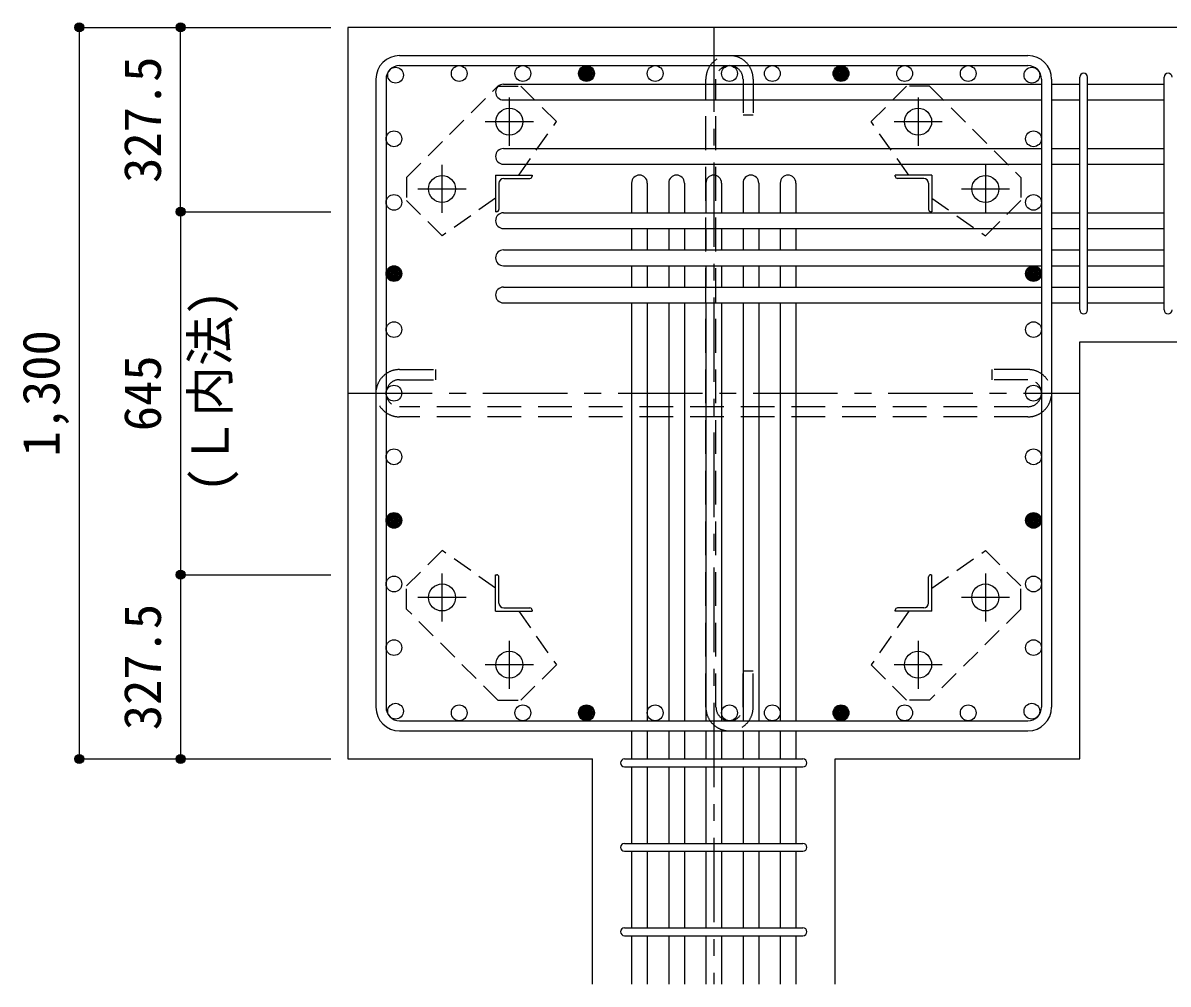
# Model space of a CAD drawing. Units: millimetres at full size, sheet at 1:30. Extents: x -5973 to 5954, y -4195 to 4201.
# Drawn here: x -675 to 1359, y 1473 to 3181 of the extents above; entities that cross this region are included whole.
import ezdxf
from ezdxf.enums import TextEntityAlignment as Align

# ---------------------------------------------------------------- set-up
doc = ezdxf.new("R2010")
doc.units = ezdxf.units.MM
doc.header["$LTSCALE"] = 30
doc.header["$PDMODE"] = 32
doc.header["$PDSIZE"] = 15
for name, pattern in [('CHAIN1', [8, 5, -1, 1, -1]), ('DASHED1', [1.8, 1.2, -0.6]), ('DASHED2', [3, 2, -1])]:
    doc.linetypes.add(name, pattern=pattern)
for name, color, linetype in [('0-1_躯体線', 2, 'Continuous'), ('0-2_アンカー、アングル', 4, 'Continuous'), ('0-3_立上り筋', 4, 'Continuous'), ('0-4_フープ筋', 7, 'Continuous'), ('0-5_基礎梁筋', 7, 'Continuous'), ('0-6_スタラップ筋', 7, 'Continuous'), ('0-7_文字', 4, 'Continuous'), ('0-9_プレート', 4, 'DASHED1'), ('0-C_中子', 7, 'DASHED2'), ('0-D_寸法', 4, 'Continuous')]:
    doc.layers.add(name, color=color, linetype=linetype)
doc.styles.add('ＭＳ ゴシック', font='')
doc.styles.get('ＭＳ ゴシック').set_extended_font_data('MS Gothic')

msp = doc.modelspace()

# ---------------------------------------------------------------- linework, layer by layer
at = {"layer": '0-1_躯体線'}
for p, q in [((1602.44, 3173.3), (-97.56, 3173.3)), ((-97.56, 3173.3), (-97.56, 1873.3)), ((1202.44, 2614.3), (1602.44, 2614.3)), ((1202.44, 1873.3), (1202.44, 2614.3)), ((-97.56, 1873.3), (336.94, 1873.3)), ((336.94, 1473.3), (336.94, 1873.3))]:
    msp.add_line(p, q, dxfattribs=at)
msp.add_lwpolyline([(767.94, 1473.3), (767.94, 1873.3), (1202.44, 1873.3)], dxfattribs=at)
at = {"layer": '0-2_アンカー、アングル', "linetype": 'CHAIN1'}
for p, q in [((189.44, 2963.1), (189.44, 3048.6)), ((915.44, 3048.6), (915.44, 2963.1)), ((146.64, 3005.8), (232.14, 3005.8)), ((872.74, 3005.8), (958.24, 3005.8)), ((69.94, 2843.6), (69.94, 2929.1)), ((1034.94, 2929.1), (1034.94, 2843.6)), ((27.14, 2886.3), (112.64, 2886.3)), ((992.24, 2886.3), (1077.74, 2886.3)), ((69.94, 2117.5), (69.94, 2203)), ((1034.94, 2203), (1034.94, 2117.5)), ((112.64, 2160.3), (27.14, 2160.3)), ((1077.74, 2160.3), (992.24, 2160.3)), ((189.44, 1998), (189.44, 2083.5)), ((915.44, 2083.5), (915.44, 1998)), ((232.14, 2040.8), (146.64, 2040.8)), ((958.24, 2040.8), (872.74, 2040.8))]:
    msp.add_line(p, q, dxfattribs=at)
at = {"layer": '0-2_アンカー、アングル'}
for p, q in [((164.94, 2910.8), (229.94, 2910.8)), ((164.94, 2910.8), (164.94, 2845.8)), ((229.94, 2910.8), (229.94, 2908.8)), ((939.94, 2910.8), (874.94, 2910.8)), ((874.94, 2908.8), (874.94, 2910.8)), ((939.94, 2910.8), (939.94, 2845.8)), ((170.94, 2896.3), (170.94, 2849.8)), ((179.44, 2904.8), (225.94, 2904.8)), ((925.44, 2904.8), (878.94, 2904.8)), ((933.94, 2896.3), (933.94, 2849.8)), ((166.94, 2845.8), (164.94, 2845.8)), ((939.94, 2845.8), (937.94, 2845.8)), ((164.94, 2200.8), (166.94, 2200.8)), ((164.94, 2135.8), (164.94, 2200.8)), ((170.94, 2150.3), (170.94, 2196.8)), ((933.94, 2150.3), (933.94, 2196.8)), ((937.94, 2200.8), (939.94, 2200.8)), ((939.94, 2135.8), (939.94, 2200.8)), ((164.94, 2135.8), (229.94, 2135.8)), ((179.44, 2141.8), (225.94, 2141.8)), ((229.94, 2137.8), (229.94, 2135.8)), ((874.94, 2135.8), (874.94, 2137.8)), ((939.94, 2135.8), (874.94, 2135.8)), ((925.44, 2141.8), (878.94, 2141.8))]:
    msp.add_line(p, q, dxfattribs=at)
at = {"layer": '0-2_アンカー、アングル', "color": 3}
for centre in [(189.44, 3005.8), (915.44, 3005.8), (69.94, 2886.3), (1034.94, 2886.3), (69.94, 2160.3), (1034.94, 2160.3), (189.44, 2040.8), (915.44, 2040.8)]:
    msp.add_circle(centre, 24, dxfattribs=at)
at = {"layer": '0-2_アンカー、アングル'}
for centre, radius, start, end in [((225.94, 2908.8), 4, 270, 0), ((878.94, 2908.8), 4, 180, 270), ((179.44, 2896.3), 8.5, 90, 180), ((925.44, 2896.3), 8.5, 0, 90), ((166.94, 2849.8), 4, 270, 0), ((937.94, 2849.8), 4, 180, 270), ((166.94, 2196.8), 4, 0, 90), ((937.94, 2196.8), 4, 90, 180), ((179.44, 2150.3), 8.5, 180, 270), ((225.94, 2137.8), 4, 0, 90), ((878.94, 2137.8), 4, 90, 180), ((925.44, 2150.3), 8.5, 270, 0)]:
    msp.add_arc(centre, radius, start, end, dxfattribs=at)
at = {"layer": '0-3_立上り筋', "color": 3}
for centre in [(-12.63, 3088.37), (100.38, 3091.3), (213.39, 3091.3), (213.39, 3091.3), (326.41, 3091.3), (326.41, 3091.3), (448.44, 3091.3), (448.44, 3091.3), (580.44, 3091.3), (580.44, 3091.3), (656.44, 3091.3), (656.44, 3091.3), (778.47, 3091.3), (778.47, 3091.3), (891.48, 3091.3), (891.48, 3091.3), (1004.49, 3091.3), (1004.49, 3091.3), (1117.51, 3088.37), (1117.51, 3088.37), (1117.51, 3088.37), (-15.56, 2975.36), (-15.56, 2975.36), (1120.44, 2975.36), (1120.44, 2975.36), (-15.56, 2862.34), (-15.56, 2862.34), (1120.44, 2862.34), (1120.44, 2862.34), (-15.56, 2735.8), (-15.56, 2735.8), (1120.44, 2735.8), (1120.44, 2735.8), (-15.56, 2636.31), (-15.56, 2636.31), (1120.44, 2636.31), (1120.44, 2636.31), (-15.56, 2523.3), (-15.56, 2523.3), (1120.44, 2523.3), (1120.44, 2523.3), (-15.56, 2410.29), (-15.56, 2410.29), (1120.44, 2410.29), (1120.44, 2410.29), (-15.56, 2297.27), (-15.56, 2297.27), (1120.44, 2297.27), (1120.44, 2297.27), (-15.56, 2184.26), (-15.56, 2184.26), (1120.44, 2184.26), (1120.44, 2184.26), (-15.56, 2071.24), (-15.56, 2071.24), (1120.44, 2071.24), (1120.44, 2071.24), (-12.63, 1958.23), (-12.63, 1958.23), (100.38, 1955.3), (100.38, 1955.3), (213.39, 1955.3), (213.39, 1955.3), (326.41, 1955.3), (326.41, 1955.3), (448.44, 1955.3), (448.44, 1955.3), (580.44, 1955.3), (580.44, 1955.3), (656.44, 1955.3), (656.44, 1955.3), (778.47, 1955.3), (778.47, 1955.3), (891.48, 1955.3), (891.48, 1955.3), (1004.49, 1955.3), (1004.49, 1955.3), (1117.51, 1958.23), (1117.51, 1958.23)]:
    msp.add_circle(centre, 14, dxfattribs=at)
at = {"layer": '0-3_立上り筋'}
for centre, radius in [((326.41, 3091.3), 14), ((326.41, 3091.3), 12.6), ((326.41, 3091.3), 11.2), ((326.41, 3091.3), 9.8), ((326.41, 3091.3), 8.4), ((326.41, 3091.3), 7), ((326.41, 3091.3), 5.6), ((326.41, 3091.3), 4.2), ((326.41, 3091.3), 2.8), ((326.41, 3091.3), 1.4), ((778.47, 3091.3), 14), ((778.47, 3091.3), 12.6), ((778.47, 3091.3), 11.2), ((778.47, 3091.3), 9.8), ((778.47, 3091.3), 8.4), ((778.47, 3091.3), 7), ((778.47, 3091.3), 5.6), ((778.47, 3091.3), 4.2), ((778.47, 3091.3), 2.8), ((778.47, 3091.3), 1.4), ((-15.56, 2735.8), 14), ((-15.56, 2735.8), 12.6), ((-15.56, 2735.8), 11.2), ((1120.44, 2735.8), 14), ((1120.44, 2735.8), 12.6), ((1120.44, 2735.8), 11.2), ((-15.56, 2735.8), 9.8), ((-15.56, 2735.8), 8.4), ((-15.56, 2735.8), 7), ((-15.56, 2735.8), 5.6), ((-15.56, 2735.8), 4.2), ((-15.56, 2735.8), 2.8), ((-15.56, 2735.8), 1.4), ((1120.44, 2735.8), 9.8), ((1120.44, 2735.8), 8.4), ((1120.44, 2735.8), 7), ((1120.44, 2735.8), 5.6), ((1120.44, 2735.8), 4.2), ((1120.44, 2735.8), 2.8), ((1120.44, 2735.8), 1.4), ((-15.56, 2297.27), 14), ((-15.56, 2297.27), 12.6), ((-15.56, 2297.27), 11.2), ((-15.56, 2297.27), 9.8), ((-15.56, 2297.27), 8.4), ((-15.56, 2297.27), 7), ((-15.56, 2297.27), 5.6), ((-15.56, 2297.27), 4.2), ((-15.56, 2297.27), 2.8), ((-15.56, 2297.27), 1.4), ((1120.44, 2297.27), 14), ((1120.44, 2297.27), 12.6), ((1120.44, 2297.27), 11.2), ((1120.44, 2297.27), 9.8), ((1120.44, 2297.27), 8.4), ((1120.44, 2297.27), 7), ((1120.44, 2297.27), 5.6), ((1120.44, 2297.27), 4.2), ((1120.44, 2297.27), 2.8), ((1120.44, 2297.27), 1.4), ((326.41, 1955.3), 14), ((326.41, 1955.3), 12.6), ((326.41, 1955.3), 11.2), ((326.41, 1955.3), 9.8), ((326.41, 1955.3), 8.4), ((326.41, 1955.3), 7), ((326.41, 1955.3), 5.6), ((326.41, 1955.3), 4.2), ((326.41, 1955.3), 2.8), ((326.41, 1955.3), 1.4), ((778.47, 1955.3), 14), ((778.47, 1955.3), 12.6), ((778.47, 1955.3), 11.2), ((778.47, 1955.3), 9.8), ((778.47, 1955.3), 8.4), ((778.47, 1955.3), 7), ((778.47, 1955.3), 5.6), ((778.47, 1955.3), 4.2), ((778.47, 1955.3), 2.8), ((778.47, 1955.3), 1.4)]:
    msp.add_circle(centre, radius, dxfattribs=at)
at = {"layer": '0-4_フープ筋'}
for p, q in [((-5.56, 3123.3), (1110.44, 3123.3)), ((-5.56, 3105.3), (1110.44, 3105.3)), ((-47.56, 3081.3), (-47.56, 1965.3)), ((-29.56, 3081.3), (-29.56, 1965.3)), ((1134.44, 3081.3), (1134.44, 1965.3)), ((1152.44, 3081.3), (1152.44, 1965.3)), ((-5.56, 1941.3), (1110.44, 1941.3)), ((-5.56, 1923.3), (1110.44, 1923.3))]:
    msp.add_line(p, q, dxfattribs=at)
for centre, radius, start, end in [((-5.56, 3081.3), 42, 90, 180), ((1110.44, 3081.3), 42, 0, 90), ((-5.56, 3081.3), 24, 90, 180), ((1110.44, 3081.3), 24, 0, 90), ((1110.44, 3081.3), 24, 0, 90), ((-5.56, 1965.3), 42, 180, 270), ((-5.56, 1965.3), 24, 180, 270), ((1110.44, 1965.3), 42, 270, 0), ((1110.44, 1965.3), 24, 270, 0)]:
    msp.add_arc(centre, radius, start, end, dxfattribs=at)
at = {"layer": '0-5_基礎梁筋'}
for p, q in [((178.94, 3072.37), (1134.44, 3072.37)), ((1152.44, 3072.37), (1202.44, 3072.37)), ((1216.44, 3072.37), (1352.44, 3072.37)), ((178.94, 3044.37), (1134.44, 3044.37)), ((1152.44, 3044.37), (1202.44, 3044.37)), ((1216.44, 3044.37), (1352.44, 3044.37)), ((178.94, 2958.08), (1134.44, 2958.08)), ((1152.44, 2958.08), (1202.44, 2958.08)), ((1216.44, 2958.08), (1352.44, 2958.08)), ((178.94, 2930.08), (1134.44, 2930.08)), ((1152.44, 2930.08), (1202.44, 2930.08)), ((1216.44, 2930.08), (1352.44, 2930.08)), ((406.44, 2896.8), (406.44, 2843.8)), ((434.44, 2896.8), (434.44, 2843.8)), ((472.44, 2896.8), (472.44, 2843.8)), ((500.44, 2896.8), (500.44, 2843.8)), ((538.44, 2896.8), (538.44, 2843.8)), ((566.44, 2896.8), (566.44, 2843.8)), ((604.44, 2896.8), (604.44, 2843.8)), ((632.44, 2896.8), (632.44, 2843.8)), ((670.44, 2896.8), (670.44, 2843.8)), ((698.44, 2896.8), (698.44, 2843.8)), ((178.94, 2843.8), (1134.44, 2843.8)), ((1152.44, 2843.8), (1202.44, 2843.8)), ((1216.44, 2843.8), (1352.44, 2843.8)), ((178.94, 2815.8), (1134.44, 2815.8)), ((406.44, 2815.8), (406.44, 2777.8)), ((434.44, 2815.8), (434.44, 2777.8)), ((472.44, 2815.8), (472.44, 2777.8)), ((500.44, 2815.8), (500.44, 2777.8)), ((538.44, 2815.8), (538.44, 2777.8)), ((566.44, 2815.8), (566.44, 2777.8)), ((604.44, 2815.8), (604.44, 2777.8)), ((632.44, 2815.8), (632.44, 2777.8)), ((670.44, 2815.8), (670.44, 2777.8)), ((698.44, 2815.8), (698.44, 2777.8)), ((1152.44, 2815.8), (1202.44, 2815.8)), ((1216.44, 2815.8), (1352.44, 2815.8)), ((178.94, 2777.8), (1134.44, 2777.8)), ((1152.44, 2777.8), (1202.44, 2777.8)), ((1216.44, 2777.8), (1352.44, 2777.8)), ((178.94, 2749.8), (1134.44, 2749.8)), ((406.44, 2749.8), (406.44, 2711.8)), ((434.44, 2749.8), (434.44, 2711.8)), ((472.44, 2749.8), (472.44, 2711.8)), ((500.44, 2749.8), (500.44, 2711.8)), ((538.44, 2749.8), (538.44, 2711.8)), ((566.44, 2749.8), (566.44, 2711.8)), ((604.44, 2749.8), (604.44, 2711.8)), ((632.44, 2749.8), (632.44, 2711.8)), ((670.44, 2749.8), (670.44, 2711.8)), ((698.44, 2749.8), (698.44, 2711.8)), ((1152.44, 2749.8), (1202.44, 2749.8)), ((1216.44, 2749.8), (1352.44, 2749.8)), ((178.94, 2711.8), (1134.44, 2711.8)), ((1152.44, 2711.8), (1202.44, 2711.8)), ((1216.44, 2711.8), (1352.44, 2711.8)), ((178.94, 2683.8), (1134.44, 2683.8)), ((406.44, 2683.8), (406.44, 1941.3)), ((434.44, 2683.8), (434.44, 1941.3)), ((472.44, 2683.8), (472.44, 1941.3)), ((500.44, 2683.8), (500.44, 1941.3)), ((538.44, 2683.8), (538.44, 1941.3)), ((566.44, 2683.8), (566.44, 1941.3)), ((604.44, 2683.8), (604.44, 1941.3)), ((632.44, 2683.8), (632.44, 1941.3)), ((670.44, 2683.8), (670.44, 1941.3)), ((698.44, 2683.8), (698.44, 1941.3)), ((1152.44, 2683.8), (1202.44, 2683.8)), ((1216.44, 2683.8), (1352.44, 2683.8)), ((406.44, 1923.3), (406.44, 1873.3)), ((434.44, 1923.3), (434.44, 1873.3)), ((472.44, 1923.3), (472.44, 1873.3)), ((500.44, 1923.3), (500.44, 1873.3)), ((538.44, 1923.3), (538.44, 1873.3)), ((566.44, 1923.3), (566.44, 1873.3)), ((604.44, 1923.3), (604.44, 1873.3)), ((632.44, 1923.3), (632.44, 1873.3)), ((670.44, 1923.3), (670.44, 1873.3)), ((698.44, 1923.3), (698.44, 1873.3)), ((406.44, 1859.3), (406.44, 1723.3)), ((434.44, 1859.3), (434.44, 1723.3)), ((472.44, 1859.3), (472.44, 1723.3)), ((500.44, 1859.3), (500.44, 1723.3)), ((538.44, 1859.3), (538.44, 1723.3)), ((566.44, 1859.3), (566.44, 1723.3)), ((604.44, 1859.3), (604.44, 1723.3)), ((632.44, 1859.3), (632.44, 1723.3)), ((670.44, 1859.3), (670.44, 1723.3)), ((698.44, 1859.3), (698.44, 1723.3)), ((406.44, 1709.3), (406.44, 1573.3)), ((434.44, 1709.3), (434.44, 1573.3)), ((472.44, 1709.3), (472.44, 1573.3)), ((500.44, 1709.3), (500.44, 1573.3)), ((538.44, 1709.3), (538.44, 1573.3)), ((566.44, 1709.3), (566.44, 1573.3)), ((604.44, 1709.3), (604.44, 1573.3)), ((632.44, 1709.3), (632.44, 1573.3)), ((670.44, 1709.3), (670.44, 1573.3)), ((698.44, 1709.3), (698.44, 1573.3)), ((406.44, 1559.3), (406.44, 1473.3)), ((434.44, 1559.3), (434.44, 1473.3)), ((472.44, 1559.3), (472.44, 1473.3)), ((500.44, 1559.3), (500.44, 1473.3)), ((538.44, 1559.3), (538.44, 1473.3)), ((566.44, 1559.3), (566.44, 1473.3)), ((604.44, 1559.3), (604.44, 1473.3)), ((632.44, 1559.3), (632.44, 1473.3)), ((670.44, 1559.3), (670.44, 1473.3)), ((698.44, 1559.3), (698.44, 1473.3))]:
    msp.add_line(p, q, dxfattribs=at)
for centre, start, end in [((178.94, 3058.37), 90, 270), ((178.94, 2944.08), 90, 270), ((420.44, 2896.8), 0, 180), ((486.44, 2896.8), 0, 180), ((552.44, 2896.8), 0, 180), ((618.44, 2896.8), 0, 180), ((684.44, 2896.8), 0, 180), ((178.94, 2829.8), 90, 270), ((178.94, 2763.8), 90, 270), ((178.94, 2697.8), 90, 270)]:
    msp.add_arc(centre, 14, start, end, dxfattribs=at)
at = {"layer": '0-6_スタラップ筋'}
for p, q in [((1202.44, 2671.3), (1202.44, 3084.87)), ((1216.44, 2671.3), (1216.44, 3084.87)), ((1352.44, 2671.3), (1352.44, 3084.87)), ((393.94, 1873.3), (710.94, 1873.3)), ((393.94, 1859.3), (710.94, 1859.3)), ((393.94, 1723.3), (710.94, 1723.3)), ((393.94, 1709.3), (710.94, 1709.3)), ((393.94, 1573.3), (710.94, 1573.3)), ((393.94, 1559.3), (710.94, 1559.3))]:
    msp.add_line(p, q, dxfattribs=at)
for centre, start, end in [((1209.44, 3084.87), 0, 180), ((1209.44, 3084.87), 0, 180), ((1209.44, 3084.87), 0, 180), ((1209.44, 3084.87), 0, 180), ((1359.44, 3084.87), 0, 180), ((1209.44, 2671.3), 180, 0), ((1209.44, 2671.3), 180, 0), ((1209.44, 2671.3), 180, 0), ((1209.44, 2671.3), 180, 0), ((1359.44, 2671.3), 180, 0), ((393.94, 1866.3), 90, 270), ((393.94, 1866.3), 90, 270), ((393.94, 1866.3), 90, 270), ((393.94, 1866.3), 90, 270), ((710.94, 1866.3), 270, 90), ((710.94, 1866.3), 270, 90), ((710.94, 1866.3), 270, 90), ((710.94, 1866.3), 270, 90), ((393.94, 1716.3), 90, 270), ((710.94, 1716.3), 270, 90), ((393.94, 1566.3), 90, 270), ((710.94, 1566.3), 270, 90)]:
    msp.add_arc(centre, 7, start, end, dxfattribs=at)
at = {"layer": '0-9_プレート'}
for p, q in [((7, 2906.8), (168.93, 3068.73)), ((168.93, 3068.73), (209.94, 3068.73)), ((272.88, 3005.8), (209.94, 3068.73)), ((935.94, 3068.73), (894.93, 3068.73)), ((935.94, 3068.73), (1097.87, 2906.8)), ((206.16, 2910.8), (272.88, 3005.8)), ((7, 2906.8), (7, 2865.79)), ((1097.87, 2906.8), (1097.87, 2865.79)), ((939.94, 2869.57), (1034.94, 2802.86)), ((1034.94, 2802.86), (1097.87, 2865.79)), ((69.94, 2243.74), (7, 2180.81)), ((164.94, 2177.02), (69.94, 2243.74)), ((7, 2139.79), (7, 2180.81)), ((1097.87, 2139.79), (1097.87, 2180.81)), ((168.93, 1977.87), (7, 2139.79)), ((898.71, 2135.8), (832, 2040.8)), ((1097.87, 2139.79), (935.94, 1977.87)), ((832, 2040.8), (894.93, 1977.87)), ((168.93, 1977.87), (209.94, 1977.87)), ((935.94, 1977.87), (894.93, 1977.87))]:
    msp.add_line(p, q, dxfattribs=at)
for points in [[(898.71, 2910.8), (832, 3005.8), (894.93, 3068.73)], [(164.94, 2869.57), (69.94, 2802.86), (7, 2865.79)], [(939.94, 2177.02), (1034.94, 2243.74), (1097.87, 2180.81)], [(206.16, 2135.8), (272.88, 2040.8), (209.94, 1977.87)]]:
    msp.add_lwpolyline(points, dxfattribs=at)
at = {"layer": '0-C_中子'}
for p, q in [((538.44, 1965.3), (538.44, 3081.3)), ((556.44, 1965.3), (556.44, 3081.3)), ((604.44, 3081.3), (604.44, 3017.3)), ((622.44, 3081.3), (622.44, 3017.3)), ((622.44, 3017.3), (604.44, 3017.3)), ((-5.56, 2565.3), (58.44, 2565.3)), ((58.44, 2565.3), (58.44, 2547.3)), ((-5.56, 2547.3), (58.44, 2547.3)), ((1110.44, 2547.3), (1046.44, 2547.3)), ((1110.44, 2499.3), (-5.56, 2499.3)), ((1110.44, 2481.3), (-5.56, 2481.3)), ((604.44, 1965.3), (604.44, 2029.3))]:
    msp.add_line(p, q, dxfattribs=at)
for points in [[(1110.44, 2565.3), (1046.44, 2565.3), (1046.44, 2547.3)], [(622.44, 1965.3), (622.44, 2029.3), (604.44, 2029.3)]]:
    msp.add_lwpolyline(points, dxfattribs=at)
for centre, radius, start, end in [((580.44, 3081.3), 42, 0, 180), ((580.44, 3081.3), 24, 0, 180), ((-5.56, 2523.3), 42, 90, 270), ((1110.44, 2523.3), 42, 270, 90), ((-5.56, 2523.3), 24, 90, 270), ((1110.44, 2523.3), 24, 270, 90), ((580.44, 1965.3), 42, 180, 0), ((580.44, 1965.3), 24, 180, 0)]:
    msp.add_arc(centre, radius, start, end, dxfattribs=at)
at = {"layer": '0-D_寸法'}
for p, q in [((-574.6, 3173.3), (-394.6, 3173.3)), ((-574.6, 3173.3), (-394.6, 3173.3)), ((-574.6, 3173.3), (-574.6, 1873.3)), ((-394.6, 2845.8), (-394.6, 3173.3)), ((-394.6, 3173.3), (-127.56, 3173.3)), ((-394.6, 2845.8), (-127.56, 2845.8)), ((-394.6, 2845.8), (-394.6, 2200.8)), ((-394.6, 2200.8), (-127.56, 2200.8)), ((-394.6, 2200.8), (-394.6, 1873.3)), ((-574.6, 1873.3), (-394.6, 1873.3)), ((-394.6, 1873.3), (-127.56, 1873.3)), ((-394.6, 1873.3), (-127.56, 1873.3))]:
    msp.add_line(p, q, dxfattribs=at)
at = {"layer": '0-D_寸法', "linetype": 'CHAIN1'}
for p, q in [((552.44, 3173.3), (552.44, 1473.3)), ((-97.56, 2523.3), (1202.44, 2523.3))]:
    msp.add_line(p, q, dxfattribs=at)
at = {"layer": '0-D_寸法'}
for centre, radius in [((-574.6, 3173.3), 8), ((-574.6, 3173.3), 7.2), ((-574.6, 3173.3), 6.4), ((-574.6, 3173.3), 5.6), ((-574.6, 3173.3), 4.8), ((-574.6, 3173.3), 4), ((-574.6, 3173.3), 3.2), ((-574.6, 3173.3), 2.4), ((-574.6, 3173.3), 1.6), ((-574.6, 3173.3), 0.8), ((-394.6, 3173.3), 8), ((-394.6, 3173.3), 7.2), ((-394.6, 3173.3), 6.4), ((-394.6, 3173.3), 5.6), ((-394.6, 3173.3), 4.8), ((-394.6, 3173.3), 4), ((-394.6, 3173.3), 3.2), ((-394.6, 3173.3), 2.4), ((-394.6, 3173.3), 1.6), ((-394.6, 3173.3), 0.8), ((-394.6, 2845.8), 8), ((-394.6, 2845.8), 7.2), ((-394.6, 2845.8), 6.4), ((-394.6, 2845.8), 5.6), ((-394.6, 2845.8), 4.8), ((-394.6, 2845.8), 4), ((-394.6, 2845.8), 3.2), ((-394.6, 2845.8), 2.4), ((-394.6, 2845.8), 1.6), ((-394.6, 2845.8), 0.8), ((-394.6, 2200.8), 8), ((-394.6, 2200.8), 7.2), ((-394.6, 2200.8), 6.4), ((-394.6, 2200.8), 5.6), ((-394.6, 2200.8), 4.8), ((-394.6, 2200.8), 4), ((-394.6, 2200.8), 3.2), ((-394.6, 2200.8), 2.4), ((-394.6, 2200.8), 1.6), ((-394.6, 2200.8), 0.8), ((-574.6, 1873.3), 8), ((-574.6, 1873.3), 7.2), ((-574.6, 1873.3), 6.4), ((-574.6, 1873.3), 5.6), ((-574.6, 1873.3), 4.8), ((-574.6, 1873.3), 4), ((-574.6, 1873.3), 3.2), ((-574.6, 1873.3), 2.4), ((-574.6, 1873.3), 1.6), ((-574.6, 1873.3), 0.8), ((-394.6, 1873.3), 8), ((-394.6, 1873.3), 7.2), ((-394.6, 1873.3), 6.4), ((-394.6, 1873.3), 5.6), ((-394.6, 1873.3), 4.8), ((-394.6, 1873.3), 4), ((-394.6, 1873.3), 3.2), ((-394.6, 1873.3), 2.4), ((-394.6, 1873.3), 1.6), ((-394.6, 1873.3), 0.8)]:
    msp.add_circle(centre, radius, dxfattribs=at)
at = {"layer": '0-D_寸法', "color": 7}
for p in [(-574.6, 3173.3), (-394.6, 3173.3), (-394.6, 3173.3), (-394.6, 2845.8), (-394.6, 2845.8), (-394.6, 2200.8), (-394.6, 2200.8), (-574.6, 1873.3), (-394.6, 1873.3), (-394.6, 1873.3)]:
    msp.add_point(p, dxfattribs=at)

# ---------------------------------------------------------------- texts
at = {"layer": '0-7_文字', "style": 'ＭＳ ゴシック'}
msp.add_text('(Ｌ内法)', height=65.98, rotation=90, dxfattribs=at).set_placement((-289.55, 2346.7), align=Align.BOTTOM_LEFT)
at = {"layer": '0-D_寸法', "style": 'ＭＳ ゴシック'}
for s, p in [('327.5', (-409.6, 2897.05)), ('1,300', (-589.6, 2410.8)), ('645', (-409.6, 2455.8)), ('327.5', (-409.6, 1924.55))]:
    msp.add_text(s, height=65.98, rotation=90, dxfattribs=at).set_placement(p, align=Align.BOTTOM_LEFT)

doc.saveas('drawing.dxf')
